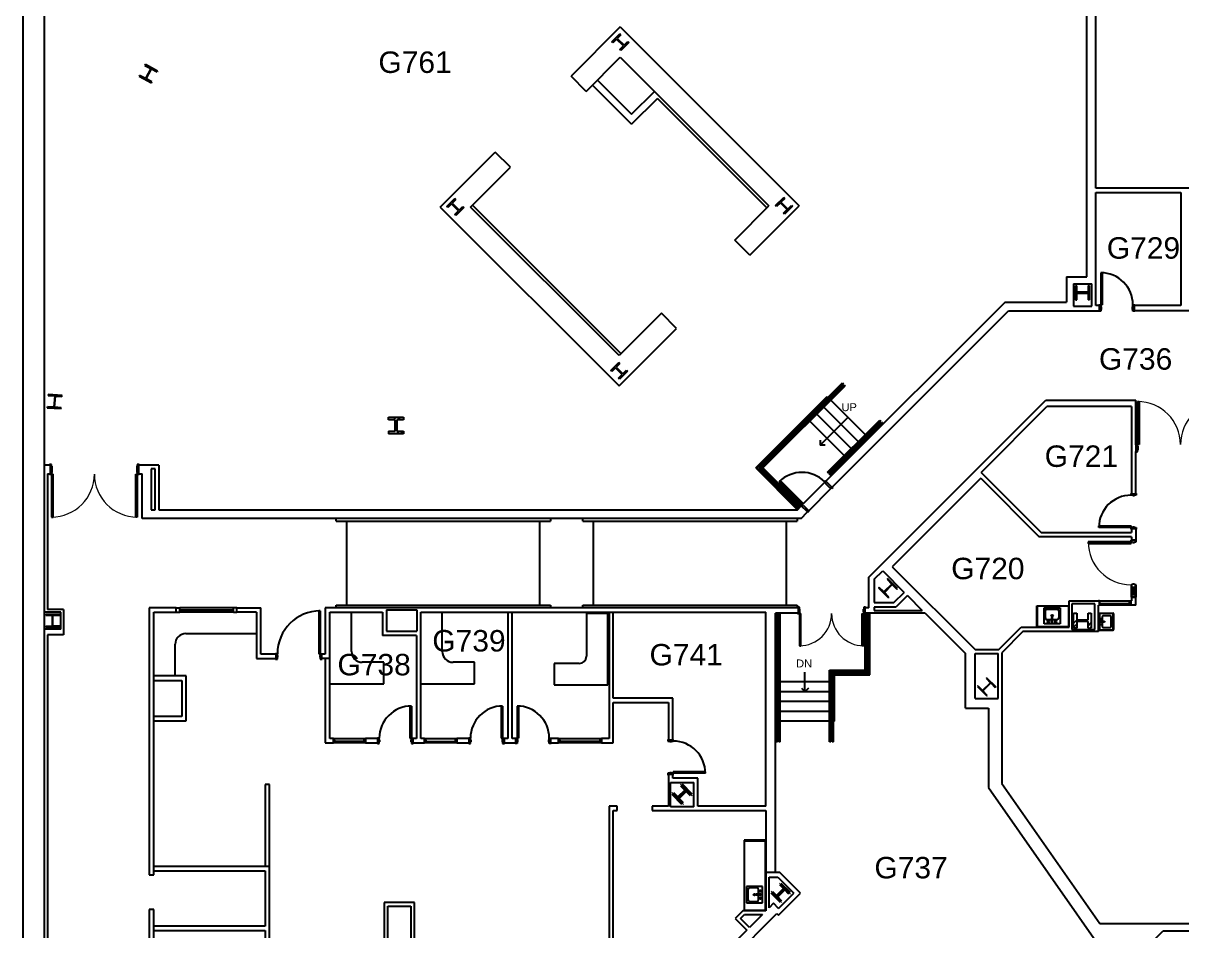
# Model space of a CAD drawing. Header units: inches. Extents: x -115 to 5677, y -261 to 4726.
# Drawn here: x -54 to 1242, y 2773 to 3789 of the extents above; entities that cross this region are included whole.
import ezdxf

# ---------------------------------------------------------------- set-up
doc = ezdxf.new("R2010")
doc.units = ezdxf.units.IN
doc.header["$LTSCALE"] = 96
doc.header["$MEASUREMENT"] = 0
doc.layers.get('0').update_dxf_attribs({"linetype": 'CONTINUOUS'})
for name, color, linetype in [('A-ANNO-ROOM', 4, 'CONTINUOUS'), ('A-ANNO-TEXT', 4, 'CONTINUOUS'), ('A-COLS', 5, 'CONTINUOUS'), ('A-DOOR', 2, 'CONTINUOUS'), ('A-FLOR-CASE', 3, 'CONTINUOUS'), ('A-FLOR-HRAL', 1, 'CONTINUOUS'), ('A-FLOR-PFIX', 2, 'CONTINUOUS'), ('A-FLOR-STRS', 2, 'CONTINUOUS'), ('A-GLAZ', 2, 'CONTINUOUS'), ('A-GLAZ-SILL', 1, 'CONTINUOUS'), ('A-WALL-FULL', 6, 'CONTINUOUS'), ('AE-102i$0$A-FLOR-HRAL', 8, 'CONTINUOUS')]:
    doc.layers.add(name, color=color, linetype=linetype)
doc.styles.add('AE-102i$0$Arial', font='arial.ttf', dxfattribs={"height": 8.851796})
doc.styles.add('ARIAL', font='arial.ttf')
pattern_1 = [(45, (-0.0003, 0.75), (-9.503515, 9.503515), []), (45, (-0.0003, 15.15), (-9.503515, 9.503515), [])]
pattern_2 = [(45, (-0.0002, 0.75), (-9.503515, 9.503515), []), (45, (-0.0002, 15.15), (-9.503515, 9.503515), [])]

msp = doc.modelspace()

# ---------------------------------------------------------------- hatches: boundary and pattern name
at = {"layer": 'A-COLS'}
h = msp.add_hatch(dxfattribs=at)
h.set_pattern_fill('FP_115', color=256, angle=-28, style=0, pattern_type=2)
h.set_pattern_definition([(45, (0.0002, 0.75), (-9.503515, 9.503515), []), (45, (-0.0001, 15.15), (-9.503515, 9.503515), [])])
h.paths.add_polyline_path([(89.1, 3722.1), (89.6, 3723), (83, 3726.5), (89, 3737.6), (95.5, 3734.2), (96, 3735.1), (82.3, 3742.4), (81.8, 3741.4), (88.4, 3738), (82.4, 3726.8), (75.9, 3730.3), (75.4, 3729.3), (82.3, 3725.7)], flags=0)
h = msp.add_hatch(dxfattribs=at)
h.set_pattern_fill('FP_146', color=256, angle=-90, style=0, pattern_type=2)
h.set_pattern_definition([(45, (-0.0003, 0.75), (-9.503515, 9.503515), []), (45, (-0.0003, 15.15), (-9.503515, 9.503515), [])])
h.paths.add_polyline_path([(1122.7, 3479.2), (1124.3, 3479.2), (1124.3, 3486.6), (1136.9, 3486.6), (1136.9, 3479.2), (1138.4, 3479.2), (1138.4, 3495), (1136.9, 3495), (1136.9, 3487.6), (1124.3, 3487.6), (1124.3, 3495), (1122.7, 3495), (1122.7, 3481.2)], flags=0)
h = msp.add_hatch(dxfattribs=at)
h.set_pattern_fill('FP_114', color=256, angle=176, style=0, pattern_type=2)
h.set_pattern_definition([(45, (-0.0005, 0.75), (-9.503515, 9.503515), []), (45, (6e-06, 15.15), (-9.503515, 9.503515), [])])
h.paths.add_polyline_path([(-12, 3357.4), (-11.9, 3358.4), (-19.3, 3359), (-18.4, 3371.5), (-11, 3371), (-10.9, 3372.1), (-26.4, 3373.2), (-26.5, 3372.1), (-19.1, 3371.6), (-20, 3359), (-27.3, 3359.5), (-27.4, 3358.4), (-23.4, 3358.2)], flags=0)
h = msp.add_hatch(dxfattribs=at)
h.set_pattern_fill('FP_122', color=256, angle=180, style=0, pattern_type=2)
h.set_pattern_definition([(45, (-0.0003, 0.75), (-9.503515, 9.503515), []), (45, (-0.0003, 15.15), (-9.503515, 9.503515), [])])
h.paths.add_polyline_path([(370.9, 3329.1), (370.9, 3332.1), (363.5, 3332.1), (363.5, 3344.7), (370.9, 3344.7), (370.9, 3347.8), (354.2, 3347.8), (354.2, 3344.7), (361.6, 3344.7), (361.6, 3332.1), (354.2, 3332.1), (354.2, 3329.1)], flags=0)
h = msp.add_hatch(dxfattribs=at)
h.set_pattern_fill('FP_116', color=256, angle=135, style=0, pattern_type=2)
h.set_pattern_definition([(45, (-0.0002, 0.75), (-9.503515, 9.503515), []), (45, (-0.0002, 15.15), (-9.503515, 9.503515), [])])
h.paths.add_polyline_path([(913.5, 3145.7), (914.2, 3146.5), (909, 3151.7), (917.9, 3160.6), (923.1, 3155.4), (923.9, 3156.2), (913, 3167.1), (912.2, 3166.4), (917.4, 3161.1), (908.5, 3152.2), (903.3, 3157.4), (902.5, 3156.7), (913.3, 3145.9)], flags=0)
h = msp.add_hatch(dxfattribs=at)
h.set_pattern_fill('FP_105', color=256, style=0, pattern_type=2)
h.set_pattern_definition(pattern_1)
h.paths.add_polyline_path([(-28.3, 3112.7), (-28.3, 3112.7), (-28.3, 3113.8), (-29.2, 3113.8), (-29.2, 3112.7)], flags=0)
h.paths.add_polyline_path([(-28.3, 3126.4), (-28.3, 3127.5), (-29.2, 3127.5), (-29.2, 3126.4)], flags=0)
h = msp.add_hatch(dxfattribs=at)
h.set_pattern_fill('FP_105', color=256, style=0, pattern_type=2)
h.set_pattern_definition(pattern_1)
h.paths.add_polyline_path([(-27.3, 3112.7), (-13.7, 3112.7), (-13.7, 3113.8), (-21.1, 3113.8), (-21.1, 3126.4), (-13.7, 3126.4), (-13.7, 3127.5), (-28.3, 3127.5), (-28.3, 3126.4), (-21.8, 3126.4), (-21.8, 3113.8), (-28.3, 3113.8), (-28.3, 3112.7), (-27.9, 3112.7)], flags=0)
h = msp.add_hatch(dxfattribs=at)
h.set_pattern_fill('FP_109', color=256, angle=-90, style=0, pattern_type=2)
h.set_pattern_definition([(45, (-0.0003, 0.75), (-9.503515, 9.503515), []), (45, (-0.0003, 15.15), (-9.503515, 9.503515), [])])
h.paths.add_polyline_path([(1124.3, 3111.6), (1124.3, 3119), (1136.9, 3119), (1136.9, 3111.6), (1140.4, 3111.6), (1140.4, 3128.6), (1136.9, 3128.6), (1136.9, 3121.2), (1124.3, 3121.2), (1124.3, 3128.6), (1120.8, 3128.6), (1120.8, 3111.6)], flags=0)
h = msp.add_hatch(dxfattribs=at)
h.set_pattern_fill('FP_117', color=256, angle=-45, style=0, pattern_type=2)
h.set_pattern_definition(pattern_2)
h.paths.add_polyline_path([(1023.7, 3036), (1024.2, 3036.5), (1019.2, 3041.5), (1025.4, 3047.7), (1025.4, 3048.3), (1018.9, 3041.8), (1013.9, 3046.8), (1013.4, 3046.3), (1021.8, 3037.9)], flags=0)
h.paths.add_polyline_path([(1025.4, 3053.2), (1025.4, 3054.2), (1023.3, 3056.2), (1022.8, 3055.7), (1024.4, 3054.2)], flags=0)
h = msp.add_hatch(dxfattribs=at)
h.set_pattern_fill('FP_117', color=256, angle=-45, style=0, pattern_type=2)
h.set_pattern_definition(pattern_2)
h.paths.add_polyline_path([(1033.1, 3045.4), (1033.6, 3045.9), (1025.4, 3054.2), (1025.4, 3053.2), (1027.8, 3050.7), (1025.4, 3048.3), (1025.4, 3047.7), (1028.1, 3050.4), (1032.6, 3045.9)], flags=0)
at = {"layer": 'A-COLS', "lineweight": 15}
h = msp.add_hatch(dxfattribs=at)
h.set_pattern_fill('FP_118', color=256, angle=135, style=0, pattern_type=2)
h.set_pattern_definition([(45, (-0.0002, 0.75), (-9.503515, 9.503515), []), (45, (-0.0002, 15.15), (-9.503515, 9.503515), [])])
h.paths.add_polyline_path([(682.9, 2915.2), (683.7, 2916), (678.5, 2921.2), (687.4, 2930.1), (692.6, 2924.9), (693.4, 2925.7), (682.4, 2936.6), (681.7, 2935.8), (686.9, 2930.6), (678, 2921.7), (672.8, 2926.9), (672, 2926.2), (682, 2916.2)], flags=0)
h = msp.add_hatch(dxfattribs=at)
h.set_pattern_fill('FP_119', color=256, angle=-45, style=0, pattern_type=2)
h.set_pattern_definition([(45, (-0.0002, 0.75), (-9.503515, 9.503515), []), (45, (-0.0002, 15.15), (-9.503515, 9.503515), [])])
h.paths.add_polyline_path([(793.2, 2805.5), (793.7, 2806), (788.7, 2811), (797.6, 2819.9), (802.6, 2814.9), (803.1, 2815.4), (792.8, 2825.7), (792.3, 2825.2), (797.3, 2820.2), (788.4, 2811.3), (783.4, 2816.3), (782.9, 2815.8), (791.4, 2807.3)], flags=0)

# ---------------------------------------------------------------- linework, layer by layer
at = {"color": 55, "lineweight": 15}
for p, q in [((180.7, 3134.6), (180.7, 3129.7)), ((228.5, 3077.7), (228.5, 3082.6))]:
    msp.add_line(p, q, dxfattribs=at)
at = {"layer": 'A-ANNO-TEXT'}
for p, q in [((868.3, 3347.6), (837.2, 3316.5)), ((837.2, 3322), (837.2, 3316.5)), ((842.7, 3316.5), (837.2, 3316.5)), ((820.1, 3040.6), (820.1, 3062.6)), ((816.2, 3044.4), (820.1, 3040.6)), ((824, 3044.4), (820.1, 3040.6))]:
    msp.add_line(p, q, dxfattribs=at)
at = {"layer": 'A-COLS'}
for p, q in [((604.2, 3768), (613.1, 3776.9)), ((614.2, 3775.8), (610.1, 3771.7)), ((614.2, 3775.8), (613.1, 3776.9)), ((605.3, 3766.9), (604.2, 3768)), ((609.4, 3771), (605.3, 3766.9)), ((617.1, 3763.3), (609.4, 3771)), ((610.1, 3771.7), (617.8, 3764)), ((613, 3759.2), (617.1, 3763.3)), ((614.1, 3758.1), (613, 3759.2)), ((623, 3767), (614.1, 3758.1)), ((617.8, 3764), (621.9, 3768.1)), ((621.9, 3768.1), (623, 3767)), ((82.3, 3742.4), (81.8, 3741.4)), ((81.8, 3741.4), (88.4, 3738)), ((96, 3735.1), (82.3, 3742.4)), ((88.4, 3738), (82.4, 3726.8)), ((83, 3726.5), (89, 3737.6)), ((89, 3737.6), (95.5, 3734.2)), ((96, 3735.1), (95.5, 3734.2)), ((75.9, 3730.3), (75.4, 3729.3)), ((75.4, 3729.3), (89.1, 3722.1)), ((82.4, 3726.8), (75.9, 3730.3)), ((89.6, 3723), (83, 3726.5)), ((89.1, 3722.1), (89.6, 3723)), ((419.7, 3583.5), (428.6, 3592.4)), ((429.7, 3591.3), (425.6, 3587.2)), ((429.7, 3591.3), (428.6, 3592.4)), ((787.4, 3584.8), (796.4, 3593.7)), ((797.5, 3592.6), (793.3, 3588.5)), ((797.5, 3592.6), (796.4, 3593.7)), ((420.8, 3582.4), (419.7, 3583.5)), ((424.9, 3586.5), (420.8, 3582.4)), ((432.6, 3578.8), (424.9, 3586.5)), ((425.6, 3587.2), (433.2, 3579.5)), ((428.5, 3574.7), (432.6, 3578.8)), ((438.5, 3582.5), (429.6, 3573.6)), ((433.2, 3579.5), (437.4, 3583.6)), ((437.4, 3583.6), (438.5, 3582.5)), ((788.5, 3583.7), (787.4, 3584.8)), ((792.7, 3587.8), (788.5, 3583.7)), ((800.4, 3580.1), (792.7, 3587.8)), ((793.3, 3588.5), (801, 3580.8)), ((796.2, 3576), (800.4, 3580.1)), ((806.2, 3583.8), (797.3, 3574.9)), ((801, 3580.8), (805.1, 3584.9)), ((805.1, 3584.9), (806.2, 3583.8)), ((429.6, 3573.6), (428.5, 3574.7)), ((797.3, 3574.9), (796.2, 3576)), ((1124.3, 3495), (1122.7, 3495)), ((1122.7, 3495), (1122.7, 3479.2)), ((1124.3, 3487.6), (1124.3, 3495)), ((1136.9, 3487.6), (1124.3, 3487.6)), ((1138.4, 3495), (1136.9, 3495)), ((1136.9, 3495), (1136.9, 3487.6)), ((1138.4, 3479.2), (1138.4, 3495)), ((1122.7, 3479.2), (1124.3, 3479.2)), ((1124.3, 3479.2), (1124.3, 3486.6)), ((1124.3, 3486.6), (1136.9, 3486.6)), ((1136.9, 3486.6), (1136.9, 3479.2)), ((1138.4, 3479.2), (1136.9, 3479.2)), ((602.9, 3400.2), (611.8, 3409.1)), ((612.9, 3408), (611.8, 3409.1)), ((604, 3399.1), (602.9, 3400.2)), ((608.1, 3403.2), (604, 3399.1)), ((615.8, 3395.6), (608.1, 3403.2)), ((612.9, 3408), (608.8, 3403.9)), ((608.8, 3403.9), (616.5, 3396.2)), ((621.7, 3399.2), (612.8, 3390.3)), ((616.5, 3396.2), (620.6, 3400.3)), ((620.6, 3400.3), (621.7, 3399.2)), ((611.7, 3391.4), (615.8, 3395.6)), ((612.8, 3390.3), (611.7, 3391.4)), ((-26.4, 3373.2), (-26.5, 3372.1)), ((-26.5, 3372.1), (-19.1, 3371.6)), ((-10.9, 3372.1), (-26.4, 3373.2)), ((-19.1, 3371.6), (-20, 3359)), ((-19.3, 3359), (-18.4, 3371.5)), ((-18.4, 3371.5), (-11, 3371)), ((-11, 3371), (-10.9, 3372.1)), ((-27.4, 3358.4), (-27.3, 3359.5)), ((-27.4, 3358.4), (-12, 3357.4)), ((-20, 3359), (-27.3, 3359.5)), ((-11.9, 3358.4), (-19.3, 3359)), ((-12, 3357.4), (-11.9, 3358.4)), ((354.2, 3344.7), (354.2, 3347.8)), ((354.2, 3347.8), (370.9, 3347.8)), ((361.6, 3344.7), (354.2, 3344.7)), ((361.6, 3332.1), (361.6, 3344.7)), ((370.9, 3344.7), (363.5, 3344.7)), ((363.5, 3344.7), (363.5, 3332.1)), ((370.9, 3347.8), (370.9, 3344.7)), ((354.2, 3332.1), (354.2, 3329.1)), ((354.2, 3332.1), (361.6, 3332.1)), ((363.5, 3332.1), (370.9, 3332.1)), ((370.9, 3332.1), (370.9, 3329.1)), ((370.9, 3329.1), (354.2, 3329.1)), ((913, 3167.1), (912.2, 3166.4)), ((912.2, 3166.4), (917.4, 3161.1)), ((923.9, 3156.2), (913, 3167.1)), ((902.5, 3156.7), (903.3, 3157.4)), ((902.5, 3156.7), (913.5, 3145.7)), ((908.5, 3152.2), (903.3, 3157.4)), ((917.4, 3161.1), (908.5, 3152.2)), ((909, 3151.7), (917.9, 3160.6)), ((914.2, 3146.5), (909, 3151.7)), ((917.9, 3160.6), (923.1, 3155.4)), ((923.1, 3155.4), (923.9, 3156.2)), ((913.5, 3145.7), (914.2, 3146.5)), ((-29.2, 3127.5), (-13.7, 3127.5)), ((-29.2, 3127.5), (-29.2, 3126.4)), ((-29.2, 3126.4), (-21.8, 3126.4)), ((-21.8, 3126.4), (-21.8, 3113.8)), ((-21.1, 3113.8), (-21.1, 3126.4)), ((-21.1, 3126.4), (-13.7, 3126.4)), ((-13.7, 3127.5), (-13.7, 3126.4)), ((1120.8, 3111.6), (1120.8, 3128.6)), ((1120.8, 3128.6), (1124.3, 3128.6)), ((1124.3, 3128.6), (1124.3, 3121.2)), ((1136.9, 3121.2), (1136.9, 3128.6)), ((1136.9, 3128.6), (1140.4, 3128.6)), ((1140.4, 3128.6), (1140.4, 3111.6)), ((-29.2, 3113.8), (-21.8, 3113.8)), ((-29.2, 3113.8), (-29.2, 3112.7)), ((-29.2, 3112.7), (-13.7, 3112.7)), ((-13.7, 3113.8), (-21.1, 3113.8)), ((-13.7, 3112.7), (-13.7, 3113.8)), ((1124.3, 3111.6), (1120.8, 3111.6)), ((1124.3, 3121.2), (1136.9, 3121.2)), ((1136.9, 3119), (1124.3, 3119)), ((1124.3, 3119), (1124.3, 3111.6)), ((1136.9, 3111.6), (1136.9, 3119)), ((1136.9, 3111.6), (1140.4, 3111.6)), ((1013.9, 3046.8), (1013.4, 3046.3)), ((1013.4, 3046.3), (1023.7, 3036)), ((1018.9, 3041.8), (1013.9, 3046.8)), ((1018.9, 3041.8), (1027.8, 3050.7)), ((1019.2, 3041.5), (1028.1, 3050.4)), ((1023.3, 3056.2), (1022.8, 3055.7)), ((1022.8, 3055.7), (1027.8, 3050.7)), ((1023.3, 3056.2), (1033.6, 3045.9)), ((1028.1, 3050.4), (1033.1, 3045.4)), ((1024.2, 3036.5), (1019.2, 3041.5)), ((1023.7, 3036), (1024.2, 3036.5)), ((1033.6, 3045.9), (1033.1, 3045.4))]:
    msp.add_line(p, q, dxfattribs=at)
at = {"layer": 'A-COLS', "lineweight": 40}
for p, q in [((686.9, 2930.6), (678, 2921.7)), ((678.5, 2921.2), (687.4, 2930.1)), ((682.4, 2936.6), (681.7, 2935.8)), ((681.7, 2935.8), (686.9, 2930.6)), ((693.4, 2925.7), (682.4, 2936.6)), ((687.4, 2930.1), (692.6, 2924.9)), ((672, 2926.2), (672.8, 2926.9)), ((672, 2926.2), (682.9, 2915.2)), ((678, 2921.7), (672.8, 2926.9)), ((683.7, 2916), (678.5, 2921.2)), ((692.6, 2924.9), (693.4, 2925.7)), ((682.9, 2915.2), (683.7, 2916)), ((783.4, 2816.3), (782.9, 2815.8)), ((782.9, 2815.8), (793.2, 2805.5)), ((788.4, 2811.3), (783.4, 2816.3)), ((797.3, 2820.2), (788.4, 2811.3)), ((788.7, 2811), (797.6, 2819.9)), ((792.8, 2825.7), (792.3, 2825.2)), ((792.3, 2825.2), (797.3, 2820.2)), ((803.1, 2815.4), (792.8, 2825.7)), ((797.6, 2819.9), (802.6, 2814.9)), ((803.1, 2815.4), (802.6, 2814.9)), ((793.7, 2806), (788.7, 2811)), ((793.2, 2805.5), (793.7, 2806))]:
    msp.add_line(p, q, dxfattribs=at)
at = {"layer": 'A-DOOR'}
for p, q in [((1151.1, 3509.5), (1152.8, 3509.5)), ((1151.1, 3509.5), (1151.1, 3471.5)), ((1152.8, 3509.5), (1152.8, 3473.5)), ((1149.1, 3473.5), (1152.8, 3473.5)), ((1149.1, 3473), (1149.1, 3473.5)), ((1149.6, 3473), (1149.1, 3473)), ((1149.1, 3466.8), (1149.6, 3466.8)), ((1149.1, 3466.3), (1149.1, 3466.8)), ((1151.1, 3466.3), (1149.1, 3466.3)), ((1149.6, 3466.8), (1149.6, 3473)), ((1151.1, 3471.5), (1151.7, 3471.5)), ((1151.1, 3468.3), (1151.1, 3466.3)), ((1151.7, 3468.3), (1151.1, 3468.3)), ((1151.7, 3471.5), (1151.7, 3468.3)), ((1186.5, 3471.5), (1187.1, 3471.5)), ((1186.5, 3468.3), (1186.5, 3471.5)), ((1187.1, 3468.3), (1186.5, 3468.3)), ((1187.1, 3473.5), (1189.1, 3473.5)), ((1187.1, 3471.5), (1187.1, 3473.5)), ((1187.1, 3466.3), (1187.1, 3468.3)), ((1189.1, 3466.3), (1187.1, 3466.3)), ((1188.6, 3473), (1188.6, 3466.8)), ((1189.1, 3473), (1188.6, 3473)), ((1188.6, 3466.8), (1189.1, 3466.8)), ((1189.1, 3473.5), (1189.1, 3473)), ((1189.1, 3466.8), (1189.1, 3466.3)), ((1192.3, 3365.3), (1194, 3365.3)), ((1192.3, 3315.4), (1192.3, 3365.3)), ((1194, 3365.3), (1194, 3317.3)), ((1190.3, 3317.3), (1190.3, 3316.8)), ((1194, 3317.3), (1190.3, 3317.3)), ((1190.3, 3316.8), (1190.8, 3316.8)), ((1190.8, 3309.6), (1190.3, 3309.6)), ((1190.3, 3309.6), (1190.3, 3309.1)), ((1190.3, 3309.1), (1192.3, 3309.1)), ((1190.8, 3316.8), (1190.8, 3309.6)), ((1192.9, 3315.4), (1192.3, 3315.4)), ((1192.3, 3309.1), (1192.3, 3311)), ((1192.3, 3311), (1192.9, 3311)), ((1192.9, 3311), (1192.9, 3315.4)), ((-24.8, 3294.8), (-24.8, 3294.3)), ((-22.8, 3294.8), (-24.8, 3294.8)), ((-22.8, 3292.9), (-22.8, 3294.8)), ((-22.1, 3292.9), (-22.8, 3292.9)), ((-22.1, 3286), (-22.1, 3292.9)), ((73.2, 3292.9), (72.6, 3292.9)), ((72.6, 3292.9), (72.6, 3286)), ((75.2, 3294.8), (73.2, 3294.8)), ((73.2, 3294.8), (73.2, 3292.9)), ((75.2, 3294.3), (75.2, 3294.8)), ((-24.8, 3284.6), (-24.8, 3284.1)), ((-24.8, 3284.1), (-21, 3284.1)), ((-22.8, 3286), (-22.8, 3236.1)), ((-22.8, 3286), (-22.1, 3286)), ((-21, 3236.1), (-21, 3284.1)), ((71.5, 3284.1), (75.2, 3284.1)), ((71.5, 3236.1), (71.5, 3284.1)), ((72.6, 3286), (73.2, 3286)), ((73.2, 3286), (73.2, 3236.1)), ((75.2, 3284.1), (75.2, 3284.6)), ((791.3, 3275.5), (792.6, 3276.8)), ((791.3, 3275.5), (818.2, 3248.7)), ((792.6, 3276.8), (818, 3251.3)), ((842.2, 3275.5), (843.7, 3276.9)), ((843.6, 3274.2), (842.2, 3275.5)), ((843.2, 3273.7), (843.6, 3274.2)), ((848, 3268.9), (843.2, 3273.7)), ((843.7, 3276.9), (844, 3276.6)), ((844, 3276.6), (843.7, 3276.2)), ((843.7, 3276.2), (850.6, 3269.3)), ((848.5, 3269.3), (848, 3268.9)), ((849.8, 3267.9), (848.5, 3269.3)), ((851.3, 3269.3), (849.8, 3267.9)), ((850.6, 3269.3), (850.9, 3269.7)), ((850.9, 3269.7), (851.3, 3269.3)), ((1185, 3260.5), (1185, 3262.5)), ((1185, 3262.5), (1185.5, 3262.5)), ((1186.9, 3260.5), (1185, 3260.5)), ((1185.5, 3262.5), (1185.5, 3262)), ((1185.5, 3262), (1190.3, 3262)), ((1186.9, 3259.8), (1186.9, 3260.5)), ((1188.9, 3259.8), (1186.9, 3259.8)), ((1188.9, 3260.5), (1188.9, 3259.8)), ((1190.8, 3260.5), (1188.9, 3260.5)), ((1190.3, 3262.5), (1190.8, 3262.5)), ((1190.3, 3262), (1190.3, 3262.5)), ((1190.8, 3262.5), (1190.8, 3260.5)), ((815.4, 3248.7), (818, 3251.3)), ((815.7, 3248.3), (815.4, 3248.7)), ((816.1, 3248.7), (815.7, 3248.3)), ((823, 3241.8), (816.1, 3248.7)), ((818.2, 3248.7), (818.6, 3249.1)), ((818.6, 3249.1), (823.5, 3244.3)), ((822.6, 3241.4), (823, 3241.8)), ((823, 3241.1), (822.6, 3241.4)), ((823.5, 3244.3), (823, 3243.8)), ((823, 3243.8), (824.4, 3242.5)), ((824.4, 3242.5), (823, 3241.1)), ((-22.8, 3236.1), (-21, 3236.1)), ((73.2, 3236.1), (71.5, 3236.1)), ((1149, 3226.2), (1185, 3226.2)), ((1149, 3224.5), (1149, 3226.2)), ((1186.9, 3224.5), (1149, 3224.5)), ((1185, 3222.5), (1185, 3226.2)), ((1185.5, 3222.5), (1185, 3222.5)), ((1185.5, 3223), (1185.5, 3222.5)), ((1190.3, 3223), (1185.5, 3223)), ((1186.9, 3225.1), (1188.9, 3225.1)), ((1186.9, 3224.5), (1186.9, 3225.1)), ((1188.9, 3225.1), (1188.9, 3224.5)), ((1188.9, 3224.5), (1190.8, 3224.5)), ((1190.3, 3222.5), (1190.3, 3223)), ((1190.8, 3222.5), (1190.3, 3222.5)), ((1190.8, 3224.5), (1190.8, 3222.5)), ((1137, 3208.3), (1137, 3206.6)), ((1186.8, 3208.3), (1137, 3208.3)), ((1137, 3206.6), (1185, 3206.6)), ((1185, 3206.6), (1185, 3210.3)), ((1190.8, 3210.3), (1185, 3210.3)), ((1186.8, 3208.3), (1186.8, 3207.7)), ((1186.8, 3207.7), (1189, 3207.7)), ((1189, 3207.7), (1189, 3208.3)), ((1189, 3208.3), (1190.8, 3208.3)), ((1190.8, 3208.3), (1190.8, 3210.3)), ((1186.8, 3160.3), (1185, 3160.3)), ((1185, 3160.3), (1185, 3146.3)), ((1185, 3158.3), (1186.8, 3158.3)), ((1189, 3161), (1186.8, 3161)), ((1186.8, 3161), (1186.8, 3160.3)), ((1186.8, 3158.3), (1186.8, 3148.3)), ((1186.8, 3157.7), (1189, 3157.7)), ((1187.3, 3157.7), (1187.3, 3149)), ((1187.5, 3149), (1187.5, 3157.7)), ((1189, 3160.3), (1189, 3161)), ((1190.8, 3160.3), (1189, 3160.3)), ((1189, 3158.3), (1190.8, 3158.3)), ((1189, 3148.3), (1189, 3158.3)), ((1190.8, 3146.3), (1190.8, 3160.3)), ((1186.8, 3148.3), (1185, 3148.3)), ((1185, 3146.3), (1190.8, 3146.3)), ((1189, 3149), (1186.8, 3149)), ((1190.8, 3148.3), (1189, 3148.3)), ((276.2, 3131.1), (276.2, 3083.1)), ((278, 3131.1), (276.2, 3131.1)), ((278, 3131.1), (278, 3081.1)), ((812, 3135.1), (812, 3134.6)), ((814, 3135.1), (812, 3135.1)), ((812, 3134.6), (812.5, 3134.6)), ((812.5, 3128.5), (812, 3128.5)), ((812, 3128.5), (812, 3128)), ((812, 3128), (815.7, 3128)), ((812.5, 3134.6), (812.5, 3128.5)), ((814, 3133.1), (814, 3135.1)), ((814.6, 3133.1), (814, 3133.1)), ((814, 3129.9), (814, 3092)), ((814, 3129.9), (814.6, 3129.9)), ((814.6, 3129.9), (814.6, 3133.1)), ((815.7, 3092), (815.7, 3128)), ((884.2, 3128), (888, 3128)), ((884.2, 3092), (884.2, 3128)), ((886, 3133.1), (885.3, 3133.1)), ((885.3, 3133.1), (885.3, 3129.9)), ((885.3, 3129.9), (886, 3129.9)), ((888, 3135.1), (886, 3135.1)), ((886, 3135.1), (886, 3133.1)), ((886, 3129.9), (886, 3092)), ((887.5, 3128.5), (887.5, 3134.6)), ((887.5, 3134.6), (888, 3134.6)), ((888, 3128.5), (887.5, 3128.5)), ((888, 3134.6), (888, 3135.1)), ((888, 3128), (888, 3128.5)), ((814, 3092), (815.7, 3092)), ((886, 3092), (884.2, 3092)), ((228, 3083.1), (228, 3082.6)), ((230, 3083.1), (228, 3083.1)), ((228.5, 3082.6), (228, 3082.6)), ((228, 3077.7), (228.5, 3077.7)), ((228, 3077.7), (228, 3077.2)), ((228, 3077.2), (230, 3077.2)), ((228.5, 3077.7), (228.5, 3082.6)), ((230, 3081.1), (230, 3083.1)), ((230.6, 3081.1), (230, 3081.1)), ((230, 3077.2), (230, 3079.1)), ((230, 3079.1), (230.6, 3079.1)), ((230.6, 3079.1), (230.6, 3081.1)), ((276.2, 3083.1), (280, 3083.1)), ((278, 3081.1), (277.3, 3081.1)), ((277.3, 3081.1), (277.3, 3079.1)), ((277.3, 3079.1), (278, 3079.1)), ((278, 3079.1), (278, 3077.2)), ((278, 3077.2), (280, 3077.2)), ((280, 3082.6), (280, 3083.1)), ((280, 3077.2), (280, 3077.7)), ((378.2, 3024.6), (378.2, 2988.6)), ((380, 3024.6), (378.2, 3024.6)), ((380, 3024.6), (380, 2986.6)), ((480.2, 3024.6), (480.2, 2988.6)), ((482, 3024.6), (480.2, 3024.6)), ((482, 3024.6), (482, 2986.6)), ((498.1, 3024.6), (499.8, 3024.6)), ((498.1, 3024.6), (498.1, 2986.6)), ((499.8, 3024.6), (499.8, 2988.6)), ((342, 2988.6), (342, 2988.1)), ((344, 2988.6), (342, 2988.6)), ((342.5, 2988.1), (342, 2988.1)), ((342, 2983.2), (342.5, 2983.2)), ((342, 2983.2), (342, 2982.7)), ((342, 2982.7), (344, 2982.7)), ((342.5, 2988.1), (342.5, 2983.2)), ((344, 2986.6), (344, 2988.6)), ((344.6, 2986.6), (344, 2986.6)), ((344, 2982.7), (344, 2984.6)), ((344, 2984.6), (344.6, 2984.6)), ((344.6, 2984.6), (344.6, 2986.6)), ((378.2, 2988.6), (382, 2988.6)), ((380, 2986.6), (379.3, 2986.6)), ((379.3, 2986.6), (379.3, 2984.6)), ((379.3, 2984.6), (380, 2984.6)), ((380, 2984.6), (380, 2982.7)), ((380, 2982.7), (382, 2982.7)), ((382, 2988.1), (382, 2988.6)), ((382, 2982.7), (382, 2983.2)), ((444, 2988.6), (444, 2988.1)), ((446, 2988.6), (444, 2988.6)), ((444.5, 2988.1), (444, 2988.1)), ((444, 2983.2), (444.5, 2983.2)), ((444, 2983.2), (444, 2982.7)), ((444, 2982.7), (446, 2982.7)), ((444.5, 2988.1), (444.5, 2983.2)), ((446, 2986.6), (446, 2988.6)), ((446.6, 2986.6), (446, 2986.6)), ((446, 2982.7), (446, 2984.6)), ((446, 2984.6), (446.6, 2984.6)), ((446.6, 2984.6), (446.6, 2986.6)), ((480.2, 2988.6), (484, 2988.6)), ((482, 2986.6), (481.3, 2986.6)), ((481.3, 2986.6), (481.3, 2984.6)), ((481.3, 2984.6), (482, 2984.6)), ((482, 2984.6), (482, 2982.7)), ((482, 2982.7), (484, 2982.7)), ((484, 2988.1), (484, 2988.6)), ((484, 2982.7), (484, 2983.2)), ((496.1, 2988.6), (499.8, 2988.6)), ((496.1, 2988.1), (496.1, 2988.6)), ((496.1, 2982.7), (496.1, 2983.2)), ((498.1, 2982.7), (496.1, 2982.7)), ((498.1, 2986.6), (498.7, 2986.6)), ((498.1, 2984.6), (498.1, 2982.7)), ((498.7, 2984.6), (498.1, 2984.6)), ((498.7, 2986.6), (498.7, 2984.6)), ((533.5, 2986.6), (534.1, 2986.6)), ((533.5, 2984.6), (533.5, 2986.6)), ((534.1, 2984.6), (533.5, 2984.6)), ((534.1, 2988.6), (536.1, 2988.6)), ((534.1, 2986.6), (534.1, 2988.6)), ((534.1, 2982.7), (534.1, 2984.6)), ((536.1, 2982.7), (534.1, 2982.7)), ((535.6, 2988.1), (536.1, 2988.1)), ((535.6, 2983.2), (535.6, 2988.1)), ((536.1, 2983.2), (535.6, 2983.2)), ((536.1, 2988.6), (536.1, 2988.1)), ((536.1, 2983.2), (536.1, 2982.7)), ((667.4, 2987.3), (666.9, 2987.3)), ((666.9, 2987.3), (666.9, 2985.3)), ((666.9, 2985.3), (668.9, 2985.3)), ((667.4, 2987.3), (667.4, 2986.8)), ((667.4, 2986.8), (672.3, 2986.8)), ((668.9, 2985.3), (668.9, 2984.7)), ((668.9, 2984.7), (670.9, 2984.7)), ((670.9, 2984.7), (670.9, 2985.3)), ((670.9, 2985.3), (672.8, 2985.3)), ((672.3, 2986.8), (672.3, 2987.3)), ((672.8, 2987.3), (672.3, 2987.3)), ((672.8, 2985.3), (672.8, 2987.3)), ((668.9, 2949.3), (666.9, 2949.3)), ((666.9, 2949.3), (666.9, 2947.3)), ((666.9, 2947.3), (667.4, 2947.3)), ((670.9, 2949.9), (668.9, 2949.9)), ((668.9, 2949.9), (668.9, 2949.3)), ((670.9, 2949.3), (670.9, 2949.9)), ((708.8, 2949.3), (670.9, 2949.3)), ((672.3, 2947.3), (672.8, 2947.3)), ((708.8, 2951.1), (672.8, 2951.1)), ((672.8, 2947.3), (672.8, 2951.1)), ((708.8, 2949.3), (708.8, 2951.1))]:
    msp.add_line(p, q, dxfattribs=at)
for centre, radius, start, end in [((1151.1, 3473.5), 36, 0, 90), ((816.8, 3250.1), 36, 45, 135), ((1185, 3224.5), 36, 90, 180), ((278, 3083.1), 48, 90, 180), ((380, 2988.6), 36, 90, 180), ((482, 2988.6), 36, 90, 180), ((498.1, 2988.6), 36, 0, 90), ((672.8, 2949.3), 36, 0, 90)]:
    msp.add_arc(centre, radius, start, end, dxfattribs=at)
at = {"layer": 'A-DOOR', "lineweight": 9}
for centre, radius, start, end in [((1151.1, 3473.5), 36, 0, 90), ((1192.3, 3317.3), 48, 0, 90), ((1288.3, 3317.3), 48, 90, 180), ((-22.8, 3284.1), 48, 270, 0), ((73.2, 3284.1), 48, 180, 270), ((816.8, 3250.1), 36, 45, 135), ((1185, 3224.5), 36, 90, 180), ((1185, 3208.3), 48, 180, 270), ((278, 3083.1), 48, 90, 180), ((814, 3128), 36, 270, 0), ((886, 3128), 36, 180, 270), ((380, 2988.6), 36, 90, 180), ((482, 2988.6), 36, 90, 180), ((498.1, 2988.6), 36, 0, 90), ((672.8, 2949.3), 36, 0, 90)]:
    msp.add_arc(centre, radius, start, end, dxfattribs=at)
at = {"layer": 'A-FLOR-CASE'}
for p, q in [((312.9, 3085.6), (312.9, 3129.7)), ((414.5, 3085.6), (414.5, 3129.7)), ((599.7, 3128.2), (575.7, 3128.2)), ((575.7, 3128.2), (575.7, 3080.2)), ((599.7, 3048.2), (599.7, 3128.2)), ((1079.7, 3136.7), (1115.7, 3136.7)), ((1079.7, 3112.7), (1079.7, 3136.7)), ((1080.5, 3113.5), (1080.5, 3136.7)), ((1115, 3136.7), (1115, 3113.5)), ((1079.7, 3113.5), (1115.7, 3113.5)), ((127.6, 3105.7), (206.7, 3105.7)), ((115.6, 3058.2), (115.6, 3093.7)), ((348.9, 3073.6), (324.9, 3073.6)), ((348.9, 3049.6), (348.9, 3073.6)), ((450.5, 3073.6), (426.5, 3073.6)), ((450.5, 3049.6), (450.5, 3073.6)), ((567.7, 3072.2), (539.7, 3072.2)), ((539.7, 3072.2), (539.7, 3048.2)), ((288.5, 3049.6), (348.9, 3049.6)), ((390.5, 3049.6), (450.5, 3049.6)), ((539.7, 3048.2), (599.7, 3048.2)), ((776.3, 2874.5), (752.3, 2874.5)), ((752.3, 2874.5), (752.3, 2795.5)), ((752.3, 2873.8), (775.6, 2873.8)), ((775.6, 2874.5), (775.6, 2795.5)), ((752.3, 2796.3), (775.6, 2796.3))]:
    msp.add_line(p, q, dxfattribs=at)
for centre, radius, start, end in [((127.6, 3093.7), 12, 90, 180), ((324.9, 3085.6), 12, 180, 270), ((426.5, 3085.6), 12, 180, 270), ((567.7, 3080.2), 8, 270, 0)]:
    msp.add_arc(centre, radius, start, end, dxfattribs=at)
at = {"layer": 'A-FLOR-HRAL'}
for p, q in [((766.8, 3291), (862.1, 3386.3)), ((769, 3291), (863.2, 3385.2)), ((771.1, 3291), (864.2, 3384.2)), ((862.1, 3386.3), (863.2, 3385.2)), ((864.2, 3384.2), (865.3, 3383.1)), ((773.2, 3291), (865.3, 3383.1)), ((845.5, 3286.2), (903.8, 3344.6)), ((903.8, 3344.6), (904.9, 3343.5)), ((846.6, 3285.2), (904.9, 3343.5)), ((847.6, 3284.1), (906, 3342.4)), ((848.7, 3283), (907, 3341.4)), ((906, 3342.4), (907, 3341.4)), ((766.8, 3291), (812.6, 3245.2)), ((769, 3291), (813.7, 3246.3)), ((771.1, 3291), (814.8, 3247.3)), ((773.2, 3291), (815.5, 3248.7)), ((846.6, 3285.2), (845.5, 3286.2)), ((848.7, 3283), (847.6, 3284.1)), ((295.6, 3231.6), (295.6, 3234.6)), ((295.6, 3231.6), (535.6, 3231.6)), ((535.6, 3234.6), (535.6, 3231.6)), ((571.6, 3231.6), (571.6, 3234.6)), ((571.6, 3231.6), (811.6, 3231.6)), ((811.6, 3234.6), (811.6, 3231.6)), ((295.6, 3137.6), (535.6, 3137.6)), ((295.6, 3134.6), (295.6, 3137.6)), ((535.6, 3137.6), (535.6, 3134.6)), ((571.6, 3137.6), (811.6, 3137.6)), ((571.6, 3134.6), (571.6, 3137.6)), ((811.6, 3137.6), (811.6, 3134.6)), ((787.8, 2984.6), (787.8, 3128.5)), ((789.3, 2984.6), (789.3, 3128.5)), ((790.8, 2984.6), (790.8, 3128.5)), ((792.3, 2984.6), (792.3, 3128.5)), ((887.5, 3064.8), (887.5, 3128)), ((889, 3063.3), (889, 3128.4)), ((890.5, 3061.8), (890.5, 3128.4)), ((892, 3060.3), (892, 3128.4)), ((847.8, 3064.8), (887.5, 3064.8)), ((847.8, 2984.6), (847.8, 3062.6)), ((849.3, 3063.3), (889, 3063.3)), ((849.3, 2984.6), (849.3, 3063.3)), ((850.8, 3061.8), (890.5, 3061.8)), ((850.8, 2984.6), (850.8, 3061.8)), ((852.3, 3060.3), (892, 3060.3)), ((852.3, 2984.6), (852.3, 3060.3)), ((789.3, 2984.6), (787.8, 2984.6)), ((792.3, 2984.6), (790.8, 2984.6)), ((849.3, 2984.6), (847.8, 2984.6)), ((852.3, 2984.6), (850.8, 2984.6))]:
    msp.add_line(p, q, dxfattribs=at)
at = {"layer": 'A-FLOR-PFIX'}
for p, q in [((1087.7, 3134.6), (1105.7, 3134.6)), ((1087.7, 3116.6), (1087.7, 3134.6)), ((1089.2, 3123.1), (1089.2, 3131.1)), ((1091.2, 3133.1), (1102.2, 3133.1)), ((1104.2, 3131.1), (1104.2, 3123.1)), ((1105.7, 3134.6), (1105.7, 3116.6)), ((1148.6, 3128.5), (1164.6, 3128.5)), ((1164.1, 3128), (1149.6, 3128)), ((1149.6, 3128), (1149.6, 3110)), ((1152.6, 3124.5), (1152.6, 3119.6)), ((1161.6, 3125.5), (1153.6, 3125.5)), ((1162.6, 3113.5), (1162.6, 3124.5)), ((1165.1, 3111), (1165.1, 3127)), ((1165.6, 3110.5), (1165.6, 3127.5)), ((1105.7, 3116.6), (1087.7, 3116.6)), ((1096.2, 3121.1), (1091.2, 3121.1)), ((1096.2, 3118.8), (1096.2, 3123.6)), ((1097.2, 3118.8), (1097.2, 3123.6)), ((1102.2, 3121.1), (1097.2, 3121.1)), ((1150, 3118.3), (1150, 3119.6)), ((1150, 3119.6), (1155.3, 3119.6)), ((1155.3, 3118.3), (1150, 3118.3)), ((1152.6, 3118.3), (1152.6, 3113.5)), ((1153.6, 3112.5), (1161.6, 3112.5)), ((1155.3, 3119.6), (1155.3, 3118.3)), ((1148.6, 3109.5), (1164.6, 3109.5)), ((1149.6, 3110), (1164.1, 3110)), ((772.8, 2822.5), (754.8, 2822.5)), ((754.8, 2822.5), (754.8, 2804.5)), ((756.3, 2819), (756.3, 2808)), ((766.3, 2821), (758.3, 2821)), ((770.6, 2814), (765.8, 2814)), ((770.6, 2813), (765.8, 2813)), ((768.3, 2814), (768.3, 2819)), ((768.3, 2808), (768.3, 2813)), ((772.8, 2804.5), (772.8, 2822.5)), ((754.8, 2804.5), (772.8, 2804.5)), ((758.3, 2806), (766.3, 2806))]:
    msp.add_line(p, q, dxfattribs=at)
for centre, radius in [((1096.7, 3125.7), 1), ((1092.7, 3118.8), 1), ((1100.7, 3118.8), 1), ((1150.6, 3122.1), 0.75), ((1150.6, 3115.8), 0.75), ((763.7, 2813.5), 1), ((770.6, 2817.5), 1), ((770.6, 2809.5), 1)]:
    msp.add_circle(centre, radius, dxfattribs=at)
for centre, radius, start, end in [((1091.2, 3131.1), 2, 90, 180), ((1096.7, 3123.6), 0.5, 0, 180), ((1102.2, 3131.1), 2, 0, 90), ((1153.6, 3124.5), 1, 90, 180), ((1161.6, 3124.5), 1, 0, 90), ((1164.1, 3127), 1, 0, 90), ((1164.6, 3127.5), 1, 0, 90), ((1091.2, 3123.1), 2, 180, 270), ((1096.7, 3118.8), 0.5, 180, 0), ((1102.2, 3123.1), 2, 270, 0), ((1153.6, 3113.5), 1, 180, 270), ((1161.6, 3113.5), 1, 270, 0), ((1164.1, 3111), 1, 270, 0), ((1164.6, 3110.5), 1, 270, 0), ((758.3, 2819), 2, 90, 180), ((765.8, 2813.5), 0.5, 90, 270), ((766.3, 2819), 2, 0, 90), ((770.6, 2813.5), 0.5, 270, 90), ((758.3, 2808), 2, 180, 270), ((766.3, 2808), 2, 270, 0)]:
    msp.add_arc(centre, radius, start, end, dxfattribs=at)
at = {"layer": 'A-FLOR-STRS'}
for p, q in [((765.1, 3291), (845, 3370.9)), ((845, 3370.9), (845.9, 3370)), ((769.3, 3291), (847.1, 3368.8)), ((839.3, 3361), (840.2, 3360.1)), ((841.3, 3359.1), (879.8, 3320.5)), ((846.9, 3369), (848, 3367.9)), ((849, 3366.8), (887.6, 3328.3)), ((823.8, 3345.4), (824.6, 3344.6)), ((831.5, 3353.2), (832.4, 3352.3)), ((833.5, 3351.3), (872, 3312.7)), ((825.7, 3343.5), (864.2, 3305)), ((847.5, 3284.3), (889.5, 3326.4)), ((880.9, 3319.5), (881.7, 3318.6)), ((888.6, 3327.2), (889.7, 3326.2)), ((890.8, 3325.1), (891.6, 3324.2)), ((873.1, 3311.7), (874, 3310.8)), ((865.3, 3303.9), (866.2, 3303)), ((765.1, 3291), (811.7, 3244.3)), ((769.3, 3291), (813.9, 3246.4)), ((847.6, 3284.1), (847.5, 3284.3)), ((849.6, 3282.2), (848.7, 3283)), ((307.6, 3137.6), (307.6, 3231.6)), ((523.6, 3137.6), (523.6, 3231.6)), ((583.6, 3137.6), (583.6, 3231.6)), ((799.6, 3137.6), (799.6, 3231.6)), ((790.1, 3007.6), (790.1, 3128.5)), ((889.7, 3062.6), (889.7, 3128.5)), ((892.7, 3059.6), (892.7, 3128.5)), ((850.1, 3007.6), (850.1, 3062.6)), ((850.1, 3062.6), (889.7, 3062.6)), ((850.1, 3059.6), (850.8, 3059.6)), ((852.3, 3059.6), (892.7, 3059.6)), ((853.1, 3007.6), (853.1, 3059.6)), ((790.8, 3051.6), (790.1, 3051.6)), ((847.8, 3051.6), (792.3, 3051.6)), ((850.1, 3051.6), (849.3, 3051.6)), ((790.8, 3040.6), (790.1, 3040.6)), ((847.8, 3040.6), (792.3, 3040.6)), ((850.1, 3040.6), (849.3, 3040.6)), ((790.8, 3029.6), (790.1, 3029.6)), ((847.8, 3029.6), (792.3, 3029.6)), ((850.1, 3029.6), (849.3, 3029.6)), ((787.8, 3007.6), (787.1, 3007.6)), ((789.3, 3007.6), (790.8, 3007.6)), ((790.8, 3018.6), (790.1, 3018.6)), ((847.8, 3018.6), (792.3, 3018.6)), ((847.8, 3007.6), (792.3, 3007.6)), ((850.1, 3018.6), (849.3, 3018.6)), ((849.3, 3007.6), (850.8, 3007.6)), ((853.1, 3007.6), (852.3, 3007.6))]:
    msp.add_line(p, q, dxfattribs=at)
at = {"layer": 'A-GLAZ'}
for p, q in [((1149.8, 3142.2), (1148.6, 3142.2)), ((1148.6, 3137.3), (1149.3, 3137.3)), ((1149.3, 3139.8), (1151.1, 3139.8)), ((1149.3, 3139.8), (1149.3, 3137.3)), ((1149.3, 3138.1), (1151.1, 3138.1)), ((1149.8, 3139.8), (1149.8, 3142.2)), ((1151.1, 3138.1), (1151.1, 3139.8)), ((1182.1, 3139), (1151.1, 3139)), ((1182.1, 3138.1), (1182.1, 3139.8)), ((1183.8, 3139.8), (1182.1, 3139.8)), ((1183.8, 3138.1), (1182.1, 3138.1)), ((1183.3, 3142.2), (1184.6, 3142.2)), ((1183.3, 3142.2), (1183.3, 3139.8)), ((1183.8, 3139.8), (1183.8, 3137.3)), ((1184.6, 3137.3), (1183.8, 3137.3)), ((116.7, 3134.6), (120.7, 3134.6)), ((116.7, 3129.7), (120.7, 3129.7)), ((120.7, 3129.7), (120.7, 3134.6)), ((184.7, 3134.6), (180.7, 3134.6)), ((180.7, 3129.7), (180.7, 3134.6)), ((180.7, 3129.7), (184.7, 3129.7)), ((292.6, 2988.1), (328.6, 2988.1)), ((328.6, 2983.2), (292.6, 2983.2)), ((293.3, 2985.7), (295.1, 2985.7)), ((293.3, 2985.7), (293.3, 2983.2)), ((293.3, 2984), (295.1, 2984)), ((293.8, 2985.7), (293.8, 2988.1)), ((295.1, 2984), (295.1, 2985.7)), ((326.1, 2984.8), (295.1, 2984.8)), ((326.1, 2984), (326.1, 2985.7)), ((327.8, 2985.7), (326.1, 2985.7)), ((327.8, 2984), (326.1, 2984)), ((327.3, 2988.1), (327.3, 2985.7)), ((327.8, 2985.7), (327.8, 2983.2)), ((394.6, 2988.1), (430.6, 2988.1)), ((430.6, 2983.2), (394.6, 2983.2)), ((395.3, 2985.7), (397.1, 2985.7)), ((395.3, 2985.7), (395.3, 2983.2)), ((395.3, 2984), (397.1, 2984)), ((395.8, 2988.1), (395.8, 2985.7)), ((397.1, 2984), (397.1, 2985.7)), ((397.1, 2984.8), (428.1, 2984.8)), ((428.1, 2984), (428.1, 2985.7)), ((429.8, 2985.7), (428.1, 2985.7)), ((429.8, 2984), (428.1, 2984)), ((429.3, 2985.7), (429.3, 2988.1)), ((429.8, 2985.7), (429.8, 2983.2)), ((544.6, 2988.1), (592.6, 2988.1)), ((592.6, 2983.2), (544.6, 2983.2)), ((545.3, 2985.7), (547.1, 2985.7)), ((545.3, 2985.7), (545.3, 2983.2)), ((545.3, 2984), (547.1, 2984)), ((545.8, 2985.7), (545.8, 2988.1)), ((547.1, 2984), (547.1, 2985.7)), ((590.1, 2984.8), (547.1, 2984.8)), ((590.1, 2984), (590.1, 2985.7)), ((591.8, 2985.7), (590.1, 2985.7)), ((591.8, 2984), (590.1, 2984)), ((591.3, 2988.1), (591.3, 2985.7)), ((591.8, 2985.7), (591.8, 2983.2))]:
    msp.add_line(p, q, dxfattribs=at)
at = {"layer": 'A-GLAZ', "color": 55, "lineweight": 15}
msp.add_line((180.7, 3131.6), (180.7, 3132.6), dxfattribs=at)
at = {"layer": 'A-GLAZ'}
msp.add_lwpolyline([(120.7, 3132.1), (180.7, 3132.1)], dxfattribs=at)
at = {"layer": 'A-GLAZ-SILL'}
for p, q in [((180.7, 3134.6), (120.7, 3134.6)), ((180.7, 3129.7), (120.7, 3129.7))]:
    msp.add_line(p, q, dxfattribs=at)
at = {"layer": 'A-WALL-FULL'}
for p, q in [((-54.4, 2073.1), (-54.4, 4021.1)), ((-30.4, 2398.1), (-30.4, 3997.1)), ((1145.5, 3604.1), (1145.5, 3862.5)), ((1135.7, 3505), (1135.7, 3835.2)), ((613.6, 3784.5), (558.5, 3729.3)), ((613.6, 3784.5), (813.8, 3584.3)), ((575.4, 3712.4), (613.6, 3750.6)), ((613.6, 3750.6), (779.9, 3584.3)), ((575.4, 3712.4), (558.5, 3729.3)), ((588.2, 3725.1), (626.3, 3686.9)), ((626.3, 3675.8), (582.6, 3719.5)), ((626.3, 3686.9), (651.8, 3712.4)), ((626.3, 3675.8), (655.2, 3704.6)), ((777.7, 3582.1), (655.2, 3704.6)), ((412.1, 3583), (473.6, 3644.5)), ((490.6, 3627.5), (473.6, 3644.5)), ((446, 3583), (490.6, 3627.5)), ((1421, 3604.1), (1145.5, 3604.1)), ((1145.5, 3473), (1145.5, 3599.2)), ((1145.5, 3599.2), (1240.6, 3599.2)), ((1240.6, 3599.2), (1240.6, 3473)), ((412.1, 3583), (612.3, 3382.8)), ((612.3, 3416.7), (446, 3583)), ((448.2, 3585.2), (614.5, 3418.9)), ((741.7, 3546.1), (779.9, 3584.3)), ((758.7, 3529.1), (813.8, 3584.3)), ((758.7, 3529.1), (741.7, 3546.1)), ((1112.7, 3505), (1135.7, 3505)), ((1112.7, 3505), (1112.7, 3476.6)), ((1120.6, 3497.1), (1120.6, 3472.1)), ((1120.6, 3497.1), (1141.2, 3497.1)), ((1141.2, 3472.1), (1141.2, 3497.1)), ((1044, 3476.6), (844, 3276.6)), ((1044, 3476.6), (1112.7, 3476.6)), ((659.7, 3464.1), (612.3, 3416.7)), ((676.6, 3447.1), (659.7, 3464.1)), ((850.9, 3269.7), (1048, 3466.8)), ((1048, 3466.8), (1149.6, 3466.8)), ((1120.6, 3472.1), (1141.2, 3472.1)), ((1149.6, 3473), (1145.5, 3473)), ((1149.6, 3473), (1149.6, 3466.8)), ((1240.6, 3473), (1188.6, 3473)), ((1188.6, 3473), (1188.6, 3466.8)), ((1249.6, 3466.8), (1188.6, 3466.8)), ((612.3, 3382.8), (676.6, 3447.1)), ((891.6, 3168.9), (1089.5, 3366.8)), ((1017.2, 3285.9), (1090.9, 3359.6)), ((1089.5, 3366.8), (1190.3, 3366.8)), ((1185.5, 3359.6), (1090.9, 3359.6)), ((1185.5, 3359.6), (1185.5, 3262)), ((1190.3, 3316.8), (1190.3, 3366.8)), ((1190.3, 3262), (1190.3, 3309.6)), ((1190.8, 3309.6), (1190.8, 3316.8)), ((-24.3, 3294.3), (-30.4, 3294.3)), ((-24.3, 3294.3), (-24.3, 3284.6)), ((97.3, 3294.3), (74.7, 3294.3)), ((74.7, 3294.3), (74.7, 3284.6)), ((97.3, 3294.3), (97.3, 3244.3)), ((-27.3, 3284.6), (-24.3, 3284.6)), ((-27.3, 3284.6), (-27.3, 3132.7)), ((74.7, 3284.6), (78.8, 3284.6)), ((78.8, 3234.6), (78.8, 3284.6)), ((93.1, 3290.1), (88.6, 3290.1)), ((88.6, 3290.1), (88.6, 3244.3)), ((93.1, 3244.3), (93.1, 3290.1)), ((1016.8, 3279.5), (917.8, 3180.5)), ((1016.8, 3279.5), (1082.3, 3214)), ((1017.2, 3285.9), (1084.3, 3218.8)), ((817.1, 3249.7), (842.6, 3275.2)), ((849.5, 3268.3), (824, 3242.8)), ((1185.5, 3262), (1190.3, 3262)), ((88.6, 3244.3), (93.1, 3244.3)), ((97.3, 3244.3), (811.7, 3244.3)), ((811.7, 3244.3), (815.7, 3248.3)), ((815.8, 3234.6), (822.6, 3241.4)), ((815.8, 3234.6), (78.8, 3234.6)), ((1084.3, 3218.8), (1185.5, 3218.8)), ((1185.5, 3223), (1185.5, 3218.8)), ((1190.3, 3223), (1185.5, 3223)), ((1190.3, 3223), (1190.3, 3210.3)), ((1185.5, 3214), (1082.3, 3214)), ((1185.5, 3214), (1185.5, 3210.3)), ((1185.5, 3210.3), (1190.3, 3210.3)), ((897.7, 3166.4), (907.2, 3175.9)), ((907.2, 3175.9), (931.2, 3151.8)), ((917.8, 3180.5), (1010.6, 3087.7)), ((891.6, 3134.6), (891.6, 3168.9)), ((897.7, 3166.4), (897.7, 3140.3)), ((919.7, 3140.3), (931.2, 3151.8)), ((897.7, 3140.3), (919.7, 3140.3)), ((935, 3148.1), (921.9, 3135.1)), ((935, 3148.1), (951.5, 3131.6)), ((1115.7, 3112.7), (1115.7, 3142.2)), ((1115.7, 3142.2), (1185.5, 3142.2)), ((1118.8, 3139.1), (1118.8, 3110.1)), ((1144.3, 3139.1), (1118.8, 3139.1)), ((1144.3, 3110.1), (1144.3, 3139.1)), ((1148.6, 3107.8), (1148.6, 3137.3)), ((1190.3, 3137.3), (1148.6, 3137.3)), ((1184.6, 3142.2), (1184.6, 3137.3)), ((1185.5, 3146.3), (1185.5, 3142.2)), ((1190.3, 3146.3), (1185.5, 3146.3)), ((1190.3, 3137.3), (1190.3, 3146.3)), ((-12.4, 3129.6), (-30.4, 3129.6)), ((-9.3, 3132.7), (-27.3, 3132.7)), ((-12.4, 3110.7), (-12.4, 3129.6)), ((-9.3, 3132.7), (-9.3, 3104.1)), ((116.7, 3134.6), (86.7, 3134.6)), ((86.7, 3134.6), (86.7, 2835.8)), ((91.6, 3129.7), (116.7, 3129.7)), ((91.6, 2835.8), (91.6, 3129.7)), ((116.7, 3129.7), (116.7, 3134.6)), ((184.7, 3129.7), (184.7, 3134.6)), ((184.7, 3134.6), (211.6, 3134.6)), ((206.7, 3129.7), (184.7, 3129.7)), ((206.7, 3129.7), (206.7, 3077.7)), ((211.6, 3082.6), (211.6, 3134.6)), ((283.6, 3134.6), (283.6, 3082.6)), ((288.5, 2988.1), (288.5, 3129.7)), ((288.5, 3129.7), (347.6, 3129.7)), ((347.6, 3129.7), (347.6, 3103.6)), ((352.2, 3132.3), (385.8, 3132.3)), ((352.2, 3132.3), (352.2, 3108.2)), ((385.8, 3132.3), (385.8, 3108.2)), ((390.5, 2988.1), (390.5, 3129.7)), ((390.5, 3129.7), (776.3, 3129.7)), ((487.6, 3129.7), (487.6, 2988.1)), ((492.5, 2988.1), (492.5, 3129.7)), ((601, 3129.7), (601, 2988.1)), ((605.8, 3033.5), (605.8, 3129.7)), ((776.3, 2912.5), (776.3, 3129.7)), ((787.1, 2838.4), (787.1, 3128.5)), ((891.6, 3134.6), (888, 3134.6)), ((954.6, 3128.5), (888, 3128.5)), ((897.7, 3135.1), (897.7, 3131.6)), ((921.9, 3135.1), (897.7, 3135.1)), ((897.7, 3131.6), (951.5, 3131.6)), ((954.6, 3128.5), (999.8, 3083.2)), ((1037, 3087.7), (1062, 3112.7)), ((1062, 3112.7), (1115.7, 3112.7)), ((-12.4, 3110.7), (-30.4, 3110.7)), ((-9.3, 3104.1), (-27.3, 3104.1)), ((-27.3, 3104.1), (-27.3, 2639.1)), ((385.6, 3103.6), (347.6, 3103.6)), ((352.2, 3108.2), (385.8, 3108.2)), ((385.6, 3103.6), (385.6, 2988.1)), ((1064.1, 3107.8), (1040.5, 3084.2)), ((1148.6, 3107.8), (1064.1, 3107.8)), ((1118.8, 3110.1), (1144.3, 3110.1)), ((1010.6, 3087.7), (1037, 3087.7)), ((206.7, 3077.7), (228.5, 3077.7)), ((228.5, 3082.6), (211.6, 3082.6)), ((283.6, 3082.6), (279.5, 3082.6)), ((279.5, 3082.6), (279.5, 3077.7)), ((288.5, 3077.7), (279.5, 3077.7)), ((283.6, 3077.7), (283.6, 2983.2)), ((999.8, 3022.3), (999.8, 3083.2)), ((1010.6, 3083.4), (1036.2, 3083.4)), ((1010.6, 3033.1), (1010.6, 3083.4)), ((1036.2, 3033.1), (1036.2, 3083.4)), ((1040.5, 3084.2), (1040.5, 2938)), ((128.1, 3058.2), (91.6, 3058.2)), ((91.6, 3053.3), (123.2, 3053.3)), ((123.2, 3053.3), (123.2, 3012.8)), ((128.1, 3008), (128.1, 3058.2)), ((672.3, 3033.5), (605.8, 3033.5)), ((672.3, 2986.8), (672.3, 3033.5)), ((605.8, 2983.2), (605.8, 3028.6)), ((605.8, 3028.6), (667.4, 3028.6)), ((667.4, 3028.6), (667.4, 2986.8)), ((999.8, 3022.3), (1025.5, 3022.3)), ((1010.6, 3033.1), (1036.2, 3033.1)), ((1025.5, 3022.3), (1025.5, 2933.3)), ((123.2, 3012.8), (91.6, 3012.8)), ((91.6, 3008), (128.1, 3008)), ((283.6, 2983.2), (292.6, 2983.2)), ((292.6, 2988.1), (288.5, 2988.1)), ((292.6, 2983.2), (292.6, 2988.1)), ((342.5, 2988.1), (328.6, 2988.1)), ((328.6, 2988.1), (328.6, 2983.2)), ((328.6, 2983.2), (342.5, 2983.2)), ((342.5, 2983.2), (342.5, 2988.1)), ((385.6, 2988.1), (381.5, 2988.1)), ((381.5, 2988.1), (381.5, 2983.2)), ((381.5, 2983.2), (394.6, 2983.2)), ((394.6, 2988.1), (390.5, 2988.1)), ((394.6, 2983.2), (394.6, 2988.1)), ((444.5, 2988.1), (430.6, 2988.1)), ((430.6, 2988.1), (430.6, 2983.2)), ((430.6, 2983.2), (444.5, 2983.2)), ((444.5, 2983.2), (444.5, 2988.1)), ((487.6, 2988.1), (483.5, 2988.1)), ((483.5, 2988.1), (483.5, 2983.2)), ((483.5, 2983.2), (496.6, 2983.2)), ((496.6, 2988.1), (492.5, 2988.1)), ((496.6, 2983.2), (496.6, 2988.1)), ((544.6, 2988.1), (535.6, 2988.1)), ((535.6, 2988.1), (535.6, 2983.2)), ((535.6, 2983.2), (544.6, 2983.2)), ((544.6, 2983.2), (544.6, 2988.1)), ((601, 2988.1), (592.6, 2988.1)), ((592.6, 2988.1), (592.6, 2983.2)), ((592.6, 2983.2), (605.8, 2983.2)), ((667.4, 2986.8), (672.3, 2986.8)), ((667.4, 2947.8), (667.4, 2912.5)), ((672.3, 2947.8), (667.4, 2947.8)), ((672.3, 2943.7), (672.3, 2947.8)), ((700.3, 2943.7), (672.3, 2943.7)), ((700.3, 2912.5), (700.3, 2943.7)), ((221.1, 2936.6), (216.2, 2936.6)), ((216.2, 2936.6), (216.2, 2845.2)), ((221.1, 2611.4), (221.1, 2936.6)), ((669.7, 2911.8), (669.7, 2939.1)), ((669.7, 2939.1), (695.7, 2939.1)), ((695.7, 2911.8), (695.7, 2939.1)), ((1025.5, 2933.3), (1172, 2724)), ((1040.5, 2938), (1150.2, 2781.3)), ((601, 2912.5), (601, 2698.8)), ((610.1, 2912.5), (601, 2912.5)), ((605.8, 2763.8), (605.8, 2907.6)), ((605.8, 2907.6), (610.1, 2907.6)), ((610.1, 2907.6), (610.1, 2912.5)), ((667.4, 2912.5), (649.1, 2912.5)), ((649.1, 2912.5), (649.1, 2907.6)), ((649.1, 2907.6), (776.3, 2907.6)), ((695.7, 2911.8), (669.7, 2911.8)), ((776.3, 2912.5), (700.3, 2912.5)), ((776.3, 2907.6), (776.3, 2795.5)), ((91.6, 2845.2), (221.1, 2845.2)), ((91.6, 2840.3), (216.2, 2840.3)), ((216.2, 2840.3), (216.2, 2778.3)), ((86.7, 2835.8), (91.6, 2835.8)), ((792.1, 2838.4), (776.3, 2838.4)), ((780.1, 2798.8), (780.1, 2833.2)), ((780.1, 2833.2), (789.9, 2833.2)), ((789.9, 2833.2), (807.9, 2815.2)), ((815.3, 2815.2), (792.1, 2838.4)), ((790.7, 2790.7), (815.3, 2815.2)), ((790.7, 2798.1), (807.9, 2815.2)), ((349.3, 2804.7), (349.3, 2727.8)), ((383.5, 2804.7), (349.3, 2804.7)), ((353.6, 2800.5), (379.2, 2800.5)), ((353.6, 2757.2), (353.6, 2800.5)), ((379.2, 2800.5), (379.2, 2730.1)), ((383.5, 2727.8), (383.5, 2804.7)), ((785, 2803.8), (780.1, 2798.8)), ((790.7, 2798.1), (785, 2803.8)), ((86.7, 2796.8), (86.7, 2576.5)), ((91.6, 2796.8), (86.7, 2796.8)), ((91.6, 2581.4), (91.6, 2796.8)), ((730.2, 2733.7), (788.9, 2792.4)), ((750.8, 2795.5), (742.2, 2786.9)), ((742.2, 2786.9), (755.2, 2773.9)), ((748.2, 2786.9), (752.6, 2791.3)), ((758.2, 2776.9), (748.2, 2786.9)), ((776.3, 2795.5), (750.8, 2795.5)), ((752.6, 2791.3), (772.6, 2791.3)), ((772.6, 2791.3), (758.2, 2776.9)), ((788.9, 2792.4), (790.7, 2790.7)), ((216.2, 2778.3), (91.6, 2778.3)), ((1150.2, 2781.3), (1624.7, 2781.3)), ((91.6, 2773.5), (216.2, 2773.5)), ((216.2, 2773.5), (216.2, 2581.4)), ((755.2, 2773.9), (718.4, 2737.1)), ((1110.8, 2662.8), (1221.1, 2773.1)), ((1221.1, 2773.1), (2003.6, 2773.1))]:
    msp.add_line(p, q, dxfattribs=at)
for points in [[(812.5, 3134.6), (283.6, 3134.6)], [(812.5, 3128.5), (787.1, 3128.5)]]:
    msp.add_lwpolyline(points, dxfattribs=at)
at = {"layer": 'AE-102i$0$A-FLOR-HRAL'}
for p, q in [((888, 3128.4), (889, 3128.4)), ((890.5, 3128.4), (892, 3128.4)), ((847.8, 3062.6), (847.8, 3064.8))]:
    msp.add_line(p, q, dxfattribs=at)

# ---------------------------------------------------------------- texts
at = {"layer": 'A-ANNO-ROOM', "style": 'ARIAL'}
for s, p in [('G761', (343, 3733.1)), ('G729', (1157.9, 3525.2)), ('G736', (1149.1, 3401)), ('G721', (1088.4, 3292.2)), ('G720', (983.8, 3166.5)), ('G739', (403.3, 3085.6)), ('G741', (646.3, 3070)), ('G738', (297.2, 3058.9)), ('G737', (897.9, 2831.7))]:
    msp.add_text(s, height=24, dxfattribs=at).set_placement(p)
at = {"layer": 'A-ANNO-TEXT', "style": 'AE-102i$0$Arial'}
for s, p in [('UP', (861.1, 3354.6)), ('DN', (810.3, 3067.8))]:
    msp.add_text(s, height=8.85, dxfattribs=at).set_placement(p)

doc.saveas('drawing.dxf')
